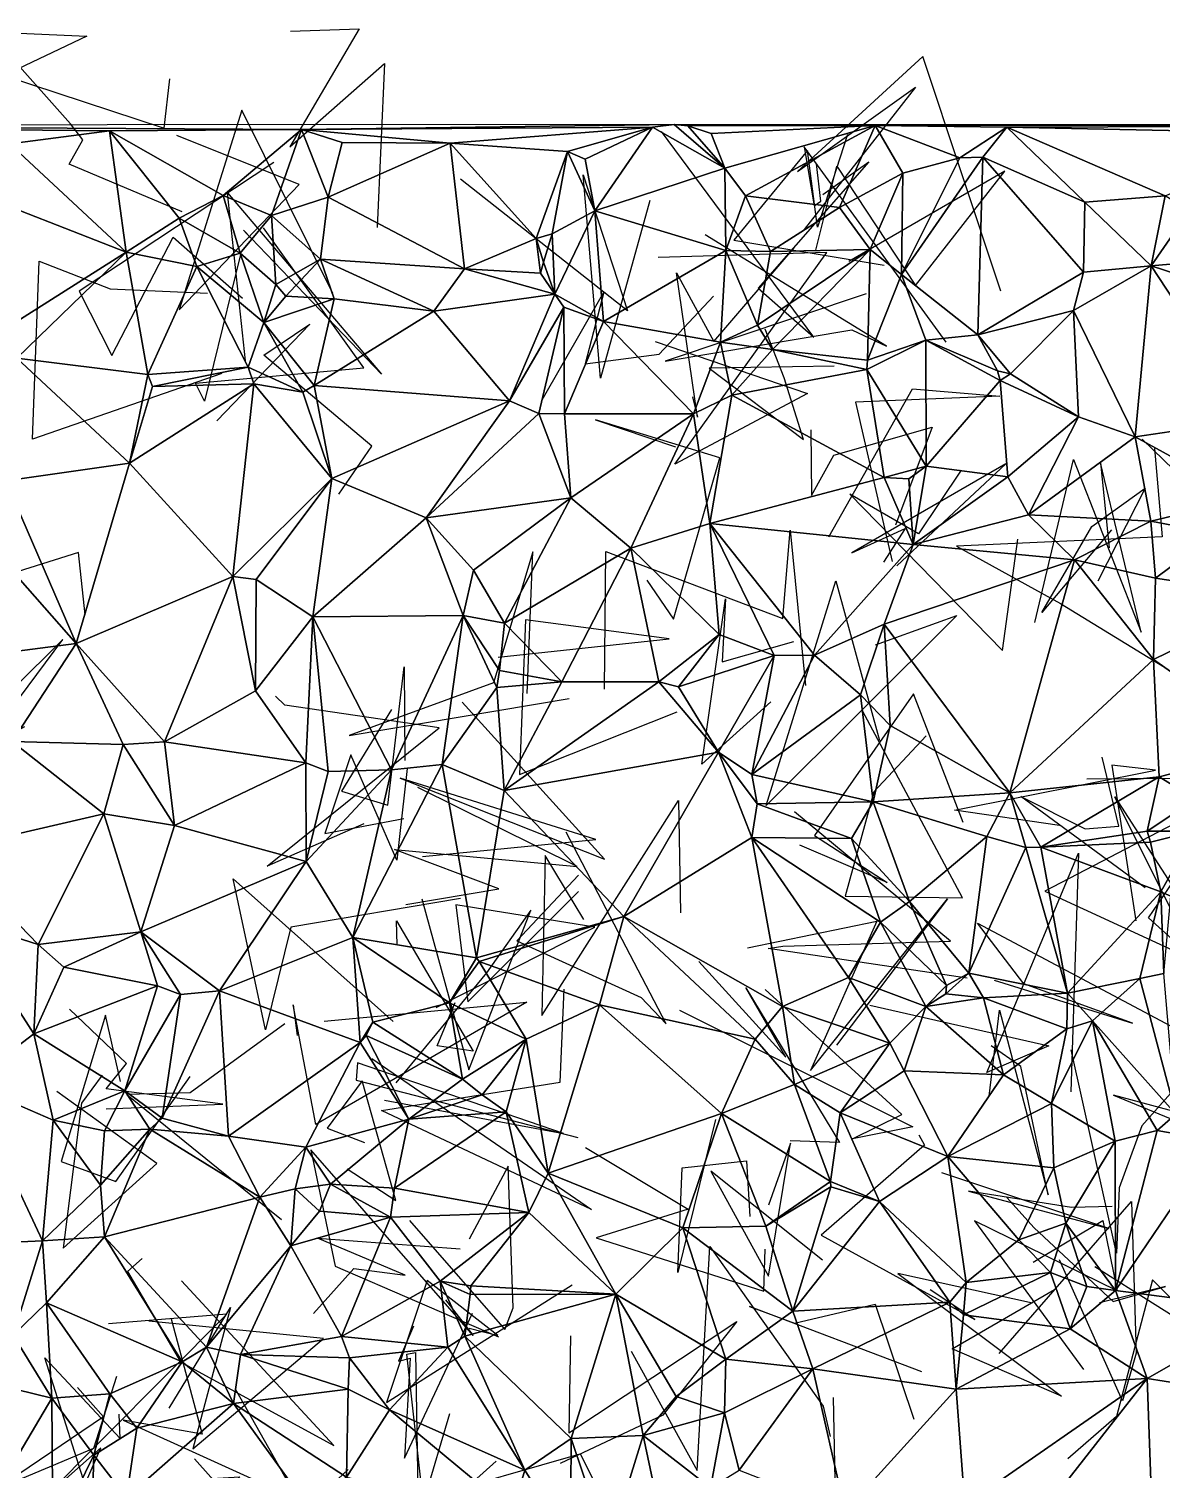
# Model space of a CAD drawing. Header units: metres. Extents: x -15.8 to 15.9, y -15.9 to 15.9.
# Drawn here: x -6.99 to 2.45, y 3.79 to 15.79 of the extents above; entities that cross this region are included whole.
import ezdxf

# ---------------------------------------------------------------- set-up
doc = ezdxf.new("R2010")
doc.units = ezdxf.units.M
doc.layers.add('CRACKS', color=1, linetype='Continuous')
doc.layers.add('STREET_MESH', color=7, linetype='Continuous')

msp = doc.modelspace()

# ---------------------------------------------------------------- linework, layer by layer
at = {"layer": 'CRACKS'}
for points in [[(-7.073, 15.752, 0.1), (-6.509, 15.726, 0.1), (-7.198, 15.399, 0.1), (-5.866, 14.96, 0.1), (-5.819, 15.372, 0.1)], [(-4.813, 15.769, 0.1), (-4.241, 15.787, 0.1), (-4.819, 14.806, 0.1), (-4.03, 15.499, 0.1), (-4.092, 14.133, 0.1)], [(-5.715, 14.263, 0.1), (-6.657, 14.66, 0.1), (-6.543, 14.863, 0.1), (-6.647, 14.995, 0.1), (-7.137, 15.549, 0.1)], [(1.104, 13.604, 0.1), (0.456, 15.558, 0.1), (-0.59, 14.598, 0.1), (0.393, 15.302, 0.1), (-0.533, 14.117, 0.1)], [(-4.459, 13.582, 0.1), (-5.219, 15.109, 0.1), (-5.741, 13.446, 0.1), (-4.741, 14.491, 0.1), (-5.76, 14.899, 0.1)], [(-0.379, 14.409, 0.1), (0.006, 14.679, 0.1), (-0.916, 13.629, 0.1), (-0.454, 13.22, 0.1), (-1.722, 14.931, 0.1)], [(-0.173, 14.908, 0.1), (-0.421, 14.137, 0.1), (-0.505, 14.775, 0.1), (-1.119, 14.028, 0.1), (0.132, 13.819, 0.1)], [(0.649, 13.178, 0.1), (-0.534, 14.805, 0.1), (-0.449, 14.312, 0.1), (-0.395, 14.353, 0.1), (-0.431, 14.663, 0.1)], [(-4.953, 14.675, 0.1), (-6.573, 13.603, 0.1), (-6.301, 13.068, 0.1), (-5.791, 14.053, 0.1), (-5.213, 13.544, 0.1)], [(-0.436, 13.945, 0.1), (-0.261, 14.644, 0.1), (0.394, 13.651, 0.1), (1.138, 14.601, 0.1), (-0.16, 13.849, 0.1)], [(-1.818, 14.359, 0.1), (-2.23, 12.877, 0.1), (-2.374, 14.571, 0.1), (-2.005, 13.44, 0.1), (-3.396, 14.535, 0.1)], [(-5.189, 13.022, 0.1), (-5.337, 14.423, 0.1), (-4.056, 12.913, 0.1), (-5.204, 14.111, 0.1), (-5.147, 14.048, 0.1)], [(-5.229, 13.909, 0.1), (-5.529, 12.687, 0.1), (-5.604, 12.836, 0.1), (-4.203, 12.965, 0.1), (-5.039, 14.129, 0.1)], [(-0.017, 13.58, 0.1), (-1.691, 13.019, 0.1), (-0.135, 13.28, 0.1), (0.154, 13.145, 0.1), (-1.359, 14.072, 0.1)], [(-1.776, 13.184, 0.1), (-0.506, 12.752, 0.1), (-1.612, 12.161, 0.1), (-0.345, 13.924, 0.1), (-1.749, 13.883, 0.1)], [(-1.463, 12.722, 0.1), (-1.422, 12.554, 0.1), (-1.598, 13.755, 0.1), (-1.285, 13.184, 0.1), (-0.616, 13.964, 0.1)], [(-5.386, 12.917, 0.1), (-6.963, 12.371, 0.1), (-6.906, 13.852, 0.1), (-6.316, 13.623, 0.1), (-5.505, 13.586, 0.1)], [(-2.716, 12.698, 0.1), (-2.203, 13.595, 0.1), (-2.359, 12.999, 0.1), (-1.741, 13.077, 0.1), (-1.288, 13.561, 0.1)], [(-4.411, 11.913, 0.1), (-4.134, 12.311, 0.1), (-5.036, 13.07, 0.1), (-4.651, 13.328, 0.1), (-5.427, 12.523, 0.1)], [(-0.283, 12.979, 0.1), (-1.324, 12.962, 0.1), (-0.539, 12.368, 0.1), (-0.699, 12.88, 0.1), (-0.857, 13.286, 0.1)], [(-0.328, 11.556, 0.1), (0.37, 12.789, 0.1), (1.096, 12.729, 0.1), (-0.105, 12.679, 0.1), (0.201, 11.352, 0.1)], [(3.063, 11.157, 0.1), (3.953, 12.304, 0.1), (3.208, 12.837, 0.1), (3.604, 11.09, 0.1), (2.284, 12.37, 0.1)], [(-1.845, 11.195, 0.1), (-1.622, 10.872, 0.1), (-1.236, 12.215, 0.1), (-2.272, 12.531, 0.1), (-1.604, 12.307, 0.1)], [(-0.478, 12.448, 0.1), (-0.473, 11.9, 0.1), (-0.286, 12.236, 0.1), (0.532, 12.471, 0.1), (0.227, 11.654, 0.1)], [(2.385, 12.293, 0.1), (2.449, 11.558, 0.1), (0.735, 11.48, 0.1), (1.601, 11.001, 0.1), (2.469, 10.472, 0.1)], [(0.239, 11.317, 0.1), (1.146, 12.166, 0.1), (-0.136, 11.425, 0.1), (0.307, 11.626, 0.1), (0.129, 11.347, 0.1)], [(1.388, 10.845, 0.1), (1.71, 12.202, 0.1), (2.274, 10.764, 0.1), (1.936, 12.173, 0.1), (2.007, 11.466, 0.1)], [(0.774, 12.111, 0.1), (0.418, 11.583, 0.1), (-0.153, 11.912, 0.1), (1.12, 10.611, 0.1), (1.247, 11.539, 0.1)], [(-6.524, 10.909, 0.1), (-6.579, 11.427, 0.1), (-8.256, 10.9, 0.1), (-7.951, 11.573, 0.1), (-7.316, 11.894, 0.1)], [(2.026, 11.616, 0.1), (1.448, 10.926, 0.1), (1.864, 11.643, 0.1), (2.308, 11.962, 0.1), (1.913, 11.187, 0.1)], [(-2.197, 10.289, 0.1), (-2.187, 11.434, 0.1), (-0.711, 10.877, 0.1), (-0.649, 11.613, 0.1), (-0.521, 10.319, 0.1)], [(-2.842, 10.254, 0.1), (-2.794, 11.433, 0.1), (-3.122, 10.342, 0.1), (-4.324, 9.902, 0.1), (-2.492, 10.212, 0.1)], [(0.062, 10.658, 0.1), (0.738, 10.901, 0.1), (-0.851, 9.319, 0.1), (-0.269, 11.19, 0.1), (0.094, 9.861, 0.1)], [(-0.812, 10.184, 0.1), (-1.385, 9.664, 0.1), (-1.19, 11.04, 0.1), (-1.216, 10.516, 0.1), (-0.62, 10.686, 0.1)], [(-3.082, 10.554, 0.1), (-1.659, 10.708, 0.1), (-2.855, 10.865, 0.1), (-2.904, 9.579, 0.1), (-1.59, 10.1, 0.1)], [(-8.086, 9.222, 0.1), (-7.803, 9.235, 0.1), (-6.71, 10.702, 0.1), (-7.965, 9.46, 0.1), (-7.026, 9.979, 0.1)], [(-3.971, 10.119, 0.1), (-4.388, 9.438, 0.1), (-4.001, 9.324, 0.1), (-3.865, 10.474, 0.1), (-3.859, 9.696, 0.1)], [(-4.202, 9.168, 0.1), (-5.008, 8.815, 0.1), (-3.575, 9.968, 0.1), (-4.86, 10.155, 0.1), (-4.937, 10.231, 0.1)], [(0.791, 9.179, 0.1), (0.377, 10.251, 0.1), (-0.446, 9.069, 0.1), (0.158, 8.68, 0.1), (-0.569, 8.991, 0.1)], [(-3.713, 8.896, 0.1), (-2.269, 9.037, 0.1), (-3.899, 9.547, 0.1), (-2.196, 8.873, 0.1), (-3.383, 10.181, 0.1)], [(0.483, 9.9, 0.1), (0.048, 9.435, 0.1), (-0.192, 8.564, 0.1), (0.787, 8.55, 0.1), (-0.048, 10.107, 0.1)], [(-3.84, 9.628, 0.1), (-3.928, 8.865, 0.1), (-4.31, 9.743, 0.1), (-4.528, 9.087, 0.1), (-3.868, 9.212, 0.1)], [(2.309, 8.634, 0.1), (1.272, 9.394, 0.1), (1.809, 9.127, 0.1), (2.089, 9.147, 0.1), (1.95, 9.722, 0.1)], [(1.594, 9.154, 0.1), (0.72, 9.282, 0.1), (2.394, 9.613, 0.1), (2.03, 9.656, 0.1), (2.231, 8.36, 0.1)], [(1.823, 9.542, 0.1), (3.292, 9.553, 0.1), (1.473, 8.608, 0.1), (3.424, 7.706, 0.1), (3.35, 8.132, 0.1)], [(-3.851, 8.497, 0.1), (-3.078, 8.627, 0.1), (-3.946, 8.953, 0.1), (-2.424, 8.811, 0.1), (-3.752, 9.471, 0.1)], [(-2.368, 8.371, 0.1), (-2.69, 8.905, 0.1), (-2.72, 7.57, 0.1), (-1.581, 9.362, 0.1), (-1.564, 8.427, 0.1)], [(2.595, 8.313, 0.1), (2.055, 9.391, 0.1), (3.22, 7.585, 0.1), (2.335, 8.386, 0.1), (2.668, 8.872, 0.1)], [(0.824, 7.883, 0.1), (-0.832, 8.13, 0.1), (-0.711, 8.15, 0.1), (0.685, 8.19, 0.1), (-0.614, 9.266, 0.1)], [(-2.413, 8.74, 0.1), (-2.928, 8.194, 0.1), (-1.891, 7.722, 0.1), (-1.682, 7.502, 0.1), (-2.516, 9.098, 0.1)], [(0.013, 7.658, 0.1), (1.505, 7.318, 0.1), (0.989, 7.097, 0.1), (1.751, 8.923, 0.1), (1.687, 6.937, 0.1)], [(-3.397, 8.545, 0.1), (-4.811, 8.307, 0.1), (-5.022, 7.451, 0.1), (-5.291, 8.71, 0.1), (-3.957, 7.522, 0.1)], [(-3.719, 8.543, 0.1), (-3.326, 7.118, 0.1), (-2.811, 8.448, 0.1), (-3.179, 7.927, 0.1), (-3.934, 7.011, 0.1)], [(-3.6, 7.639, 0.1), (-2.278, 8.306, 0.1), (-3.436, 8.494, 0.1), (-3.336, 7.686, 0.1), (-2.412, 8.603, 0.1)], [(-1.006, 8.136, 0.1), (0.072, 8.356, 0.1), (-0.48, 7.114, 0.1), (0.661, 8.542, 0.1), (-0.265, 7.325, 0.1)], [(-3.925, 8.157, 0.1), (-3.929, 8.361, 0.1), (-3.291, 7.274, 0.1), (-3.592, 7.32, 0.1), (-3.441, 7.68, 0.1)], [(1.05, 7.866, 0.1), (2.202, 7.507, 0.1), (1.296, 7.835, 0.1), (0.911, 8.341, 0.1), (2.649, 7.417, 0.1)], [(-1.41, 8.022, 0.1), (-0.687, 7.224, 0.1), (-1.019, 7.803, 0.1), (-0.238, 6.513, 0.1), (-0.649, 6.528, 0.1)], [(-4.532, 7.524, 0.1), (-2.843, 7.683, 0.1), (-4.601, 6.664, 0.1), (-4.79, 7.66, 0.1), (-4.756, 7.404, 0.1)], [(-4.136, 7.212, 0.1), (-2.306, 5.955, 0.1), (-4.056, 6.781, 0.1), (-2.567, 7.017, 0.1), (-2.532, 7.791, 0.1)], [(-1.572, 7.617, 0.1), (0.371, 6.643, 0.1), (-0.13, 6.544, 0.1), (0.281, 6.747, 0.1), (-0.857, 7.789, 0.1)], [(-6.23, 7.023, 0.1), (-6.353, 7.574, 0.1), (-6.724, 6.356, 0.1), (-6.267, 6.19, 0.1), (-5.649, 7.063, 0.1)], [(-6.348, 6.793, 0.1), (-5.376, 6.832, 0.1), (-6.349, 6.961, 0.1), (-6.179, 7.171, 0.1), (-6.655, 7.625, 0.1)], [(1.008, 6.899, 0.1), (1.094, 7.616, 0.1), (1.5, 6.077, 0.1), (1.272, 7.146, 0.1), (1.026, 7.32, 0.1)], [(-4.86, 7.503, 0.1), (-5.649, 6.928, 0.1), (-6.177, 6.914, 0.1), (-5.416, 6.296, 0.1), (-4.889, 5.872, 0.1)], [(3.035, 7.504, 0.1), (2.28, 6.652, 0.1), (2.091, 6.136, 0.1), (2.069, 5.592, 0.1), (1.691, 7.285, 0.1)], [(3.498, 5.737, 0.1), (3.791, 7.286, 0.1), (2.9, 6.678, 0.1), (2.043, 6.909, 0.1), (2.955, 6.532, 0.1)], [(-4.03, 6.865, 0.1), (-2.537, 6.59, 0.1), (-4.254, 7.176, 0.1), (-4.267, 7.033, 0.1), (-2.42, 6.555, 0.1)], [(-6.383, 7.074, 0.1), (-6.554, 6.84, 0.1), (-6.706, 5.634, 0.1), (-5.925, 6.338, 0.1), (-6.76, 6.939, 0.1)], [(-4.342, 6.295, 0.1), (-3.935, 6.03, 0.1), (-4.215, 7.027, 0.1), (-4.507, 6.634, 0.1), (-4.197, 6.514, 0.1)], [(-1.271, 6.705, 0.1), (-1.585, 5.43, 0.1), (-1.55, 6.304, 0.1), (-1.015, 6.361, 0.1), (-0.987, 5.898, 0.1)], [(-0.38, 5.534, 0.1), (-1.311, 6.275, 0.1), (-0.83, 5.402, 0.1), (-0.647, 6.508, 0.1), (-0.831, 5.991, 0.1)], [(0.421, 6.577, 0.1), (0.468, 6.491, 0.1), (-0.391, 5.742, 0.1), (0.888, 5.041, 0.1), (0.516, 5.286, 0.1)], [(-3.522, 5.204, 0.1), (-3.29, 4.907, 0.1), (-4.644, 6.454, 0.1), (-4.441, 5.485, 0.1), (-3.08, 4.897, 0.1)], [(-2.356, 6.473, 0.1), (-1.5, 5.958, 0.1), (-2.267, 5.72, 0.1), (-0.87, 5.275, 0.1), (-0.858, 5.626, 0.1)], [(-3.821, 5.865, 0.1), (-3.027, 4.957, 0.1), (-2.958, 5.137, 0.1), (-2.999, 6.318, 0.1), (-3.325, 5.71, 0.1)], [(2.033, 5.98, 0.1), (1.693, 5.974, 0.1), (0.835, 6.108, 0.1), (2.006, 5.799, 0.1), (0.615, 6.261, 0.1)], [(1.092, 4.756, 0.1), (2.193, 6.023, 0.1), (2.233, 4.759, 0.1), (2.12, 4.364, 0.1), (1.594, 5.536, 0.1)], [(1.156, 6.057, 0.1), (1.382, 5.804, 0.1), (2.041, 5.191, 0.1), (2.477, 5.314, 0.1), (1.926, 5.179, 0.1)], [(1.375, 5.518, 0.1), (1.955, 5.865, 0.1), (2.074, 5.278, 0.1), (0.885, 5.861, 0.1), (1.793, 4.624, 0.1)], [(-4.621, 5.089, 0.1), (-4.284, 5.465, 0.1), (-3.858, 5.409, 0.1), (-4.588, 5.718, 0.1), (-3.399, 5.628, 0.1)], [(-1.975, 4.775, 0.1), (-1.425, 3.783, 0.1), (-1.32, 5.648, 0.1), (-0.374, 4.318, 0.1), (-0.317, 4.065, 0.1)], [(-6.048, 5.547, 0.1), (-6.17, 5.44, 0.1), (-5.729, 4.688, 0.1), (-4.451, 3.992, 0.1), (-5.721, 5.361, 0.1)], [(1.369, 5.177, 0.1), (0.247, 5.423, 0.1), (1.612, 4.402, 0.1), (0.699, 4.796, 0.1), (1.553, 5.29, 0.1)], [(1.887, 5.48, 0.1), (2.894, 4.849, 0.1), (2.37, 5.37, 0.1), (2.07, 4.232, 0.1), (1.664, 3.881, 0.1)], [(-3.324, 4.968, 0.1), (-3.085, 4.907, 0.1), (-3.674, 5.364, 0.1), (-4.014, 4.348, 0.1), (-2.465, 5.329, 0.1)], [(0.446, 4.605, 0.1), (-0.988, 5.148, 0.1), (-0.615, 5.009, 0.1), (0.057, 5.168, 0.1), (0.38, 4.211, 0.1)], [(-6.601, 3.491, 0.1), (-6.392, 3.972, 0.1), (-6.88, 3.542, 0.1), (-5.342, 5.085, 0.1), (-6.33, 5.004, 0.1)], [(-5.808, 5.045, 0.1), (-5.55, 4.086, 0.1), (-6.207, 4.202, 0.1), (-4.752, 3.541, 0.1), (-5.272, 4.461, 0.1)], [(-5.823, 4.301, 0.1), (-5.314, 5.141, 0.1), (-5.627, 3.964, 0.1), (-4.538, 4.882, 0.1), (-5.994, 5.026, 0.1)], [(-3.788, 4.984, 0.1), (-3.914, 4.692, 0.1), (-3.815, 4.719, 0.1), (-3.864, 3.884, 0.1), (-3.296, 5.093, 0.1)], [(-2.48, 4.904, 0.1), (-2.495, 4.095, 0.1), (-1.095, 5.023, 0.1), (-1.71, 4.243, 0.1), (-2.565, 3.841, 0.1)], [(-5.5, 3.266, 0.1), (-6.451, 3.432, 0.1), (-6.859, 4.722, 0.1), (-6.232, 4.048, 0.1), (-6.241, 4.253, 0.1)], [(-3.641, 2.928, 0.1), (-3.843, 4.75, 0.1), (-3.772, 4.764, 0.1), (-3.745, 3.281, 0.1), (-3.098, 3.859, 0.1)], [(-6.587, 4.475, 0.1), (-6.37, 4.23, 0.1), (-7.258, 3.629, 0.1), (-6.45, 3.969, 0.1), (-6.261, 4.569, 0.1)], [(0.425, 3.247, 0.1), (-0.797, 3.23, 0.1), (0.366, 3.27, 0.1), (-0.259, 2.871, 0.1), (-0.289, 4.391, 0.1)], [(-3.488, 4.255, 0.1), (-3.696, 3.55, 0.1), (-2.399, 3.921, 0.1), (-1.981, 3.093, 0.1), (-2.801, 2.91, 0.1)], [(-6.074, 3.68, 0.1), (-5.235, 3.729, 0.1), (-5.327, 3.645, 0.1), (-5.319, 3.55, 0.1), (-5.612, 3.88, 0.1)], [(-4.677, 3.172, 0.1), (-4.259, 3.564, 0.1), (-4.938, 3.463, 0.1), (-5.468, 2.73, 0.1), (-4.333, 3.791, 0.1)]]:
    msp.add_polyline3d(points, dxfattribs=at)
at = {"layer": 'STREET_MESH'}
for points in [[(-4.722, 14.949), (-1.616, 14.992), (-11.066, 14.985)], [(-6.321, 14.937), (-4.722, 14.949), (-11.066, 14.985)], [(-7.15, 14.829), (-6.321, 14.937), (-11.066, 14.985)], [(-6.181, 13.928), (-6.321, 14.937), (-7.15, 14.829)], [(-6.321, 14.937), (-5.373, 14.4), (-4.722, 14.949)], [(-6.321, 14.937), (-5.74, 14.212), (-5.373, 14.4)], [(-5.74, 14.212), (-6.321, 14.937), (-6.181, 13.928)], [(-5.373, 14.4), (-4.97, 14.233), (-4.722, 14.949)], [(-4.97, 14.233), (-4.5, 14.385), (-4.722, 14.949)], [(-1.798, 14.969), (-1.616, 14.992), (-4.722, 14.949)], [(-1.798, 14.969), (-4.722, 14.949), (-3.482, 14.834)], [(-4.722, 14.949), (-4.382, 14.841), (-3.482, 14.834)], [(-4.5, 14.385), (-4.382, 14.841), (-4.722, 14.949)], [(-2.506, 14.767), (-1.798, 14.969), (-3.482, 14.834)], [(-2.358, 14.701), (-1.798, 14.969), (-2.506, 14.767)], [(-2.358, 14.701), (-2.277, 14.273), (-1.798, 14.969)], [(-2.277, 14.273), (-1.193, 14.627), (-1.798, 14.969)], [(-1.798, 14.969), (-1.193, 14.627), (-1.616, 14.992)], [(-1.616, 14.992), (0.059, 14.982), (7.053, 14.989)], [(-1.616, 14.992), (-1.502, 14.979), (0.059, 14.982)], [(-1.193, 14.627), (-1.502, 14.979), (-1.616, 14.992)], [(-1.502, 14.979), (-1.307, 14.917), (0.059, 14.982)], [(-1.502, 14.979), (-1.193, 14.627), (-1.307, 14.917)], [(-1.307, 14.917), (-1.193, 14.627), (0.059, 14.982)], [(-1.193, 14.627), (-1.022, 14.398), (0.059, 14.982)], [(-1.022, 14.398), (-0.239, 14.3), (0.059, 14.982)], [(-0.239, 14.3), (0.29, 14.585), (0.059, 14.982)], [(0.059, 14.982), (1.155, 14.968), (7.053, 14.989)], [(0.059, 14.982), (0.764, 14.712), (1.155, 14.968)], [(0.29, 14.585), (0.764, 14.712), (0.059, 14.982)], [(0.764, 14.712), (0.954, 14.718), (1.155, 14.968)], [(0.954, 14.718), (1.804, 14.345), (1.155, 14.968)], [(1.155, 14.968), (3.713, 14.915), (7.053, 14.989)], [(2.474, 14.396), (3.713, 14.915), (1.155, 14.968)], [(1.804, 14.345), (2.474, 14.396), (1.155, 14.968)], [(-6.181, 13.928), (-7.15, 14.829), (-7.575, 14.471)], [(-4.382, 14.841), (-4.5, 14.385), (-3.482, 14.834)], [(-4.5, 14.385), (-3.363, 13.79), (-3.482, 14.834)], [(-3.363, 13.79), (-2.766, 14.04), (-3.482, 14.834)], [(-2.766, 14.04), (-2.506, 14.767), (-3.482, 14.834)], [(-2.766, 14.04), (-2.633, 14.081), (-2.506, 14.767)], [(-2.633, 14.081), (-2.277, 14.273), (-2.506, 14.767)], [(-2.277, 14.273), (-2.358, 14.701), (-2.506, 14.767)], [(0.954, 14.718), (0.279, 13.741), (0.914, 13.239)], [(0.954, 14.718), (0.764, 14.712), (0.279, 13.741)], [(0.279, 13.741), (0.764, 14.712), (0.29, 14.585)], [(1.793, 13.761), (0.954, 14.718), (0.914, 13.239)], [(0.954, 14.718), (1.793, 13.761), (1.804, 14.345)], [(-1.187, 13.941), (-1.193, 14.627), (-2.277, 14.273)], [(-1.022, 14.398), (-1.193, 14.627), (-1.187, 13.941)], [(-0.239, 14.3), (0.017, 13.95), (0.29, 14.585)], [(0.017, 13.95), (0.279, 13.741), (0.29, 14.585)], [(-7.228, 13.263), (-6.181, 13.928), (-7.575, 14.471)], [(-5.373, 14.4), (-5.74, 14.212), (-5.231, 13.919)], [(-4.97, 14.233), (-5.373, 14.4), (-5.231, 13.919)], [(-4.97, 14.233), (-4.563, 13.869), (-4.5, 14.385)], [(-4.5, 14.385), (-4.563, 13.869), (-3.363, 13.79)], [(-1.022, 14.398), (-1.187, 13.941), (-0.815, 13.934)], [(-0.239, 14.3), (-1.022, 14.398), (-0.815, 13.934)], [(0.017, 13.95), (-0.239, 14.3), (-0.815, 13.934)], [(1.804, 14.345), (1.793, 13.761), (2.358, 13.813)], [(2.474, 14.396), (1.804, 14.345), (2.358, 13.813)], [(2.674, 14.271), (2.474, 14.396), (2.358, 13.813)], [(-5.594, 13.807), (-5.74, 14.212), (-6.181, 13.928)], [(-5.74, 14.212), (-5.594, 13.807), (-5.231, 13.919)], [(-4.97, 14.233), (-5.231, 13.919), (-4.935, 13.658)], [(-4.563, 13.869), (-4.97, 14.233), (-4.935, 13.658)], [(-2.61, 13.579), (-2.277, 14.273), (-2.633, 14.081)], [(-2.277, 14.273), (-2.61, 13.579), (-2.205, 13.351)], [(-1.187, 13.941), (-2.277, 14.273), (-2.205, 13.351)], [(2.674, 14.271), (2.358, 13.813), (3.631, 13.925)], [(-2.766, 14.04), (-2.705, 13.843), (-2.633, 14.081)], [(-2.705, 13.843), (-2.61, 13.579), (-2.633, 14.081)], [(-6.181, 13.928), (-7.228, 13.263), (-7.092, 13.046)], [(-6.181, 13.928), (-7.092, 13.046), (-6.002, 12.91)], [(-5.594, 13.807), (-6.181, 13.928), (-6.002, 12.91)], [(-2.73, 13.753), (-2.766, 14.04), (-3.363, 13.79)], [(-2.705, 13.843), (-2.766, 14.04), (-2.73, 13.753)], [(-1.231, 13.179), (-1.187, 13.941), (-2.205, 13.351)], [(-1.231, 13.179), (-0.923, 13.321), (-1.187, 13.941)], [(-1.187, 13.941), (-0.923, 13.321), (-0.815, 13.934)], [(-0.923, 13.321), (0.017, 13.95), (-0.815, 13.934)], [(0.017, 13.95), (-0.923, 13.321), (-0.798, 13.116)], [(0.017, 13.95), (-0.798, 13.116), (-0.006, 13.029)], [(0.279, 13.741), (0.017, 13.95), (-0.006, 13.029)], [(2.358, 13.813), (3.839, 13.333), (3.631, 13.925)], [(-5.166, 12.971), (-5.594, 13.807), (-6.002, 12.91)], [(-5.594, 13.807), (-5.035, 13.341), (-5.231, 13.919)], [(-5.035, 13.341), (-5.594, 13.807), (-5.166, 12.971)], [(-5.231, 13.919), (-5.035, 13.341), (-4.935, 13.658)], [(-4.853, 13.561), (-4.563, 13.869), (-4.935, 13.658)], [(-4.45, 13.538), (-4.563, 13.869), (-4.853, 13.561)], [(-4.563, 13.869), (-3.62, 13.436), (-3.363, 13.79)], [(-4.563, 13.869), (-4.45, 13.538), (-3.62, 13.436)], [(-2.705, 13.843), (-2.73, 13.753), (-2.61, 13.579)], [(1.71, 13.443), (2.225, 12.391), (2.358, 13.813)], [(1.793, 13.761), (1.71, 13.443), (2.358, 13.813)], [(2.225, 12.391), (3.199, 12.534), (2.358, 13.813)], [(3.199, 12.534), (3.839, 13.333), (2.358, 13.813)], [(-3.62, 13.436), (-2.61, 13.579), (-3.363, 13.79)], [(-2.61, 13.579), (-2.73, 13.753), (-3.363, 13.79)], [(0.481, 13.196), (0.279, 13.741), (-0.006, 13.029)], [(0.279, 13.741), (0.481, 13.196), (0.914, 13.239)], [(1.71, 13.443), (1.793, 13.761), (0.914, 13.239)], [(-5.035, 13.341), (-4.853, 13.561), (-4.935, 13.658)], [(-2.61, 13.579), (-3.62, 13.436), (-2.988, 12.69)], [(-2.535, 13.469), (-2.61, 13.579), (-2.988, 12.69)], [(-2.61, 13.579), (-2.535, 13.469), (-2.205, 13.351)], [(-4.45, 13.538), (-4.853, 13.561), (-5.035, 13.341)], [(-4.615, 12.818), (-4.45, 13.538), (-5.035, 13.341)], [(-4.45, 13.538), (-4.615, 12.818), (-3.62, 13.436)], [(-2.744, 12.583), (-2.535, 13.469), (-2.988, 12.69)], [(-2.535, 13.469), (-2.744, 12.583), (-2.529, 12.58)], [(-2.535, 13.469), (-2.529, 12.58), (-2.205, 13.351)], [(1.186, 12.914), (1.71, 13.443), (0.914, 13.239)], [(1.751, 12.556), (1.71, 13.443), (1.186, 12.914)], [(2.225, 12.391), (1.71, 13.443), (1.751, 12.556)], [(-5.035, 13.341), (-5.166, 12.971), (-4.711, 12.762)], [(-4.615, 12.818), (-5.035, 13.341), (-4.711, 12.762)], [(-3.62, 13.436), (-4.615, 12.818), (-2.988, 12.69)], [(-2.529, 12.58), (-1.456, 12.582), (-2.205, 13.351)], [(-1.456, 12.582), (-1.231, 13.179), (-2.205, 13.351)], [(-0.923, 13.321), (-1.231, 13.179), (-0.798, 13.116)], [(0.481, 13.196), (1.077, 12.939), (0.914, 13.239)], [(1.077, 12.939), (1.186, 12.914), (0.914, 13.239)], [(-1.231, 13.179), (-1.456, 12.582), (-1.137, 12.737)], [(-0.798, 13.116), (-1.231, 13.179), (-1.137, 12.737)], [(-0.01, 12.95), (-0.798, 13.116), (-1.137, 12.737)], [(-0.798, 13.116), (-0.01, 12.95), (-0.006, 13.029)], [(-0.01, 12.95), (0.481, 13.196), (-0.006, 13.029)], [(0.481, 13.196), (-0.01, 12.95), (0.484, 12.146)], [(0.481, 13.196), (1.1, 12.858), (1.077, 12.939)], [(1.1, 12.858), (0.481, 13.196), (0.484, 12.146)], [(-6.153, 12.17), (-7.092, 13.046), (-7.185, 12.024)], [(-6.002, 12.91), (-7.092, 13.046), (-6.153, 12.17)], [(-5.962, 12.809), (-5.166, 12.971), (-6.002, 12.91)], [(-5.962, 12.809), (-5.117, 12.831), (-5.166, 12.971)], [(-5.166, 12.971), (-5.117, 12.831), (-4.711, 12.762)], [(-5.962, 12.809), (-6.002, 12.91), (-6.153, 12.17)], [(0.133, 12.052), (-0.01, 12.95), (-1.137, 12.737)], [(-0.01, 12.95), (0.133, 12.052), (0.484, 12.146)], [(1.163, 12.058), (1.1, 12.858), (0.484, 12.146)], [(1.077, 12.939), (1.1, 12.858), (1.186, 12.914)], [(1.1, 12.858), (1.751, 12.556), (1.186, 12.914)], [(1.1, 12.858), (1.163, 12.058), (1.751, 12.556)], [(-5.292, 11.227), (-5.117, 12.831), (-6.153, 12.17)], [(-5.117, 12.831), (-5.962, 12.809), (-6.153, 12.17)], [(-4.468, 12.043), (-5.117, 12.831), (-5.292, 11.227)], [(-5.117, 12.831), (-4.468, 12.043), (-4.711, 12.762)], [(-4.468, 12.043), (-4.615, 12.818), (-4.711, 12.762)], [(-4.615, 12.818), (-4.468, 12.043), (-2.988, 12.69)], [(-1.456, 12.582), (-1.318, 11.668), (-1.137, 12.737)], [(-1.318, 11.668), (0.133, 12.052), (-1.137, 12.737)], [(-4.468, 12.043), (-3.683, 11.716), (-2.988, 12.69)], [(-3.683, 11.716), (-2.744, 12.583), (-2.988, 12.69)], [(-2.744, 12.583), (-3.683, 11.716), (-2.478, 11.882)], [(-2.529, 12.58), (-2.744, 12.583), (-2.478, 11.882)], [(-1.456, 12.582), (-2.529, 12.58), (-2.478, 11.882)], [(-1.977, 11.462), (-1.456, 12.582), (-2.478, 11.882)], [(-1.318, 11.668), (-1.456, 12.582), (-1.977, 11.462)], [(1.163, 12.058), (1.336, 11.74), (1.751, 12.556)], [(1.336, 11.74), (2.225, 12.391), (1.751, 12.556)], [(3.199, 12.534), (2.225, 12.391), (3.158, 11.878)], [(2.225, 12.391), (1.336, 11.74), (2.354, 11.688)], [(3.158, 11.878), (2.225, 12.391), (2.354, 11.688)], [(-6.599, 10.668), (-6.153, 12.17), (-7.185, 12.024)], [(-6.599, 10.668), (-5.292, 11.227), (-6.153, 12.17)], [(0.133, 12.052), (0.338, 12.04), (0.484, 12.146)], [(0.338, 12.04), (0.376, 11.493), (0.484, 12.146)], [(0.376, 11.493), (1.163, 12.058), (0.484, 12.146)], [(-7.474, 11.659), (-6.599, 10.668), (-7.185, 12.024)], [(-5.1, 11.201), (-4.468, 12.043), (-5.292, 11.227)], [(-4.468, 12.043), (-5.1, 11.201), (-4.626, 10.892)], [(-3.683, 11.716), (-4.468, 12.043), (-4.626, 10.892)], [(0.376, 11.493), (0.133, 12.052), (-1.318, 11.668)], [(0.376, 11.493), (0.338, 12.04), (0.133, 12.052)], [(0.376, 11.493), (1.336, 11.74), (1.163, 12.058)], [(-3.683, 11.716), (-3.288, 11.28), (-2.478, 11.882)], [(-2.478, 11.882), (-3.288, 11.28), (-3.031, 10.839)], [(-1.977, 11.462), (-2.478, 11.882), (-3.031, 10.839)], [(2.895, 11.584), (3.158, 11.878), (2.354, 11.688)], [(-6.599, 10.668), (-7.474, 11.659), (-7.264, 10.582)], [(-3.374, 10.902), (-3.683, 11.716), (-4.626, 10.892)], [(-3.374, 10.902), (-3.288, 11.28), (-3.683, 11.716)], [(-1.242, 10.743), (-1.318, 11.668), (-1.977, 11.462)], [(-1.318, 11.668), (-0.783, 10.57), (-0.447, 10.573)], [(0.376, 11.493), (-1.318, 11.668), (-0.447, 10.573)], [(-1.242, 10.743), (-0.783, 10.57), (-1.318, 11.668)], [(1.336, 11.74), (0.376, 11.493), (1.718, 11.365)], [(1.336, 11.74), (1.718, 11.365), (2.354, 11.688)], [(1.718, 11.365), (2.394, 11.214), (2.354, 11.688)], [(2.394, 11.214), (2.895, 11.584), (2.354, 11.688)], [(3.442, 11.054), (2.895, 11.584), (2.394, 11.214)], [(-2.553, 10.351), (-1.977, 11.462), (-3.031, 10.839)], [(-2.553, 10.351), (-1.743, 10.349), (-1.977, 11.462)], [(-1.743, 10.349), (-1.242, 10.743), (-1.977, 11.462)], [(0.133, 10.83), (0.376, 11.493), (-0.447, 10.573)], [(0.376, 11.493), (0.133, 10.83), (1.718, 11.365)], [(0.133, 10.83), (1.18, 9.425), (1.718, 11.365)], [(1.18, 9.425), (2.378, 10.537), (1.718, 11.365)], [(2.378, 10.537), (2.394, 11.214), (1.718, 11.365)], [(-5.292, 11.227), (-6.599, 10.668), (-5.863, 9.849)], [(-5.104, 10.276), (-5.292, 11.227), (-5.863, 9.849)], [(-5.104, 10.276), (-5.1, 11.201), (-5.292, 11.227)], [(-5.1, 11.201), (-5.104, 10.276), (-4.626, 10.892)], [(-3.288, 11.28), (-3.374, 10.902), (-3.031, 10.839)], [(3.442, 11.054), (2.394, 11.214), (2.378, 10.537)], [(3.442, 11.054), (2.378, 10.537), (3.405, 9.81)], [(-4.626, 10.892), (-5.104, 10.276), (-4.684, 9.675)], [(-4.498, 9.604), (-4.626, 10.892), (-4.684, 9.675)], [(-3.374, 10.902), (-4.626, 10.892), (-3.97, 9.618)], [(-4.626, 10.892), (-4.498, 9.604), (-3.97, 9.618)], [(-3.548, 9.661), (-3.374, 10.902), (-3.97, 9.618)], [(-3.374, 10.902), (-3.548, 9.661), (-3.093, 10.302)], [(-3.374, 10.902), (-3.071, 10.443), (-3.031, 10.839)], [(-3.071, 10.443), (-3.374, 10.902), (-3.093, 10.302)], [(-3.071, 10.443), (-2.553, 10.351), (-3.031, 10.839)], [(-0.065, 10.242), (0.133, 10.83), (-0.447, 10.573)], [(-0.065, 10.242), (0.184, 9.986), (0.133, 10.83)], [(0.184, 9.986), (1.18, 9.425), (0.133, 10.83)], [(-1.743, 10.349), (-1.58, 10.309), (-1.242, 10.743)], [(-1.242, 10.743), (-1.58, 10.309), (-0.783, 10.57)], [(-7.132, 9.853), (-6.599, 10.668), (-7.264, 10.582)], [(-7.132, 9.853), (-6.206, 9.827), (-6.599, 10.668)], [(-6.599, 10.668), (-6.206, 9.827), (-5.863, 9.849)], [(-0.783, 10.57), (-1.58, 10.309), (-1.248, 9.765)], [(-0.97, 9.578), (-0.783, 10.57), (-1.248, 9.765)], [(-0.783, 10.57), (-0.97, 9.578), (-0.447, 10.573)], [(-0.97, 9.578), (-0.065, 10.242), (-0.447, 10.573)], [(-2.553, 10.351), (-3.071, 10.443), (-3.093, 10.302)], [(1.18, 9.425), (2.423, 9.559), (2.378, 10.537)], [(2.378, 10.537), (2.423, 9.559), (3.405, 9.81)], [(-2.553, 10.351), (-3.093, 10.302), (-3.034, 9.446)], [(-1.743, 10.349), (-2.553, 10.351), (-3.034, 9.446)], [(-1.248, 9.765), (-1.743, 10.349), (-3.034, 9.446)], [(-1.58, 10.309), (-1.743, 10.349), (-1.248, 9.765)], [(-4.684, 9.675), (-5.104, 10.276), (-5.863, 9.849)], [(-3.093, 10.302), (-3.548, 9.661), (-3.034, 9.446)], [(-0.065, 10.242), (-0.97, 9.578), (0.041, 9.35)], [(0.184, 9.986), (-0.065, 10.242), (0.041, 9.35)], [(1.18, 9.425), (0.184, 9.986), (0.041, 9.35)], [(-7.132, 9.853), (-7.677, 8.949), (-6.369, 9.25)], [(-6.206, 9.827), (-7.132, 9.853), (-6.369, 9.25)], [(-6.206, 9.827), (-5.779, 9.153), (-5.863, 9.849)], [(-5.779, 9.153), (-4.684, 9.675), (-5.863, 9.849)], [(-5.779, 9.153), (-6.206, 9.827), (-6.369, 9.25)], [(-2.037, 8.396), (-1.248, 9.765), (-3.034, 9.446)], [(-2.037, 8.396), (-0.97, 9.053), (-1.248, 9.765)], [(-0.97, 9.053), (-0.926, 9.334), (-1.248, 9.765)], [(-0.926, 9.334), (-0.97, 9.578), (-1.248, 9.765)], [(3.405, 9.81), (2.423, 9.559), (2.727, 9.374)], [(-5.779, 9.153), (-4.683, 8.854), (-4.684, 9.675)], [(-4.683, 8.854), (-4.498, 9.604), (-4.684, 9.675)], [(-4.498, 9.604), (-4.683, 8.854), (-3.97, 9.618)], [(-4.683, 8.854), (-4.293, 8.22), (-3.97, 9.618)], [(-4.293, 8.22), (-3.548, 9.661), (-3.97, 9.618)], [(-3.548, 9.661), (-4.293, 8.22), (-3.264, 8.052)], [(-3.548, 9.661), (-3.264, 8.052), (-3.034, 9.446)], [(-0.97, 9.578), (-0.926, 9.334), (0.041, 9.35)], [(1.18, 9.425), (1.438, 8.972), (2.423, 9.559)], [(1.438, 8.972), (2.323, 9.105), (2.423, 9.559)], [(2.423, 9.559), (2.323, 9.105), (2.727, 9.374)], [(-3.264, 8.052), (-2.037, 8.396), (-3.034, 9.446)], [(1.18, 9.425), (0.041, 9.35), (0.988, 9.062)], [(1.313, 8.971), (1.18, 9.425), (0.988, 9.062)], [(1.313, 8.971), (1.438, 8.972), (1.18, 9.425)], [(2.323, 9.105), (2.721, 9.106), (2.727, 9.374)], [(-7.677, 8.949), (-6.914, 8.162), (-6.369, 9.25)], [(-6.369, 9.25), (-6.914, 8.162), (-6.061, 8.267)], [(-5.779, 9.153), (-6.369, 9.25), (-6.061, 8.267)], [(-0.926, 9.334), (-0.97, 9.053), (-0.139, 9.046)], [(0.041, 9.35), (-0.926, 9.334), (-0.139, 9.046)], [(0.344, 8.522), (0.041, 9.35), (-0.139, 9.046)], [(0.041, 9.35), (0.344, 8.522), (0.988, 9.062)], [(-4.683, 8.854), (-5.779, 9.153), (-6.061, 8.267)], [(-0.97, 9.053), (-2.037, 8.396), (-0.715, 7.647)], [(-0.97, 9.053), (-0.715, 7.647), (-0.163, 7.888)], [(0.102, 8.348), (-0.97, 9.053), (-0.163, 7.888)], [(-0.97, 9.053), (0.102, 8.348), (-0.139, 9.046)], [(0.102, 8.348), (0.344, 8.522), (-0.139, 9.046)], [(0.344, 8.522), (0.839, 7.923), (0.988, 9.062)], [(0.839, 7.923), (1.313, 8.971), (0.988, 9.062)], [(2.351, 9.014), (2.323, 9.105), (1.438, 8.972)], [(2.437, 8.602), (2.351, 9.014), (1.438, 8.972)], [(2.323, 9.105), (2.351, 9.014), (2.721, 9.106)], [(2.351, 9.014), (2.437, 8.602), (2.721, 9.106)], [(2.721, 9.106), (2.437, 8.602), (2.521, 8.564)], [(-7.677, 8.949), (-7.563, 8.369), (-6.914, 8.162)], [(1.661, 7.756), (1.313, 8.971), (0.839, 7.923)], [(1.438, 8.972), (1.313, 8.971), (1.661, 7.756)], [(2.437, 8.602), (1.438, 8.972), (1.661, 7.756)], [(-5.404, 7.778), (-4.683, 8.854), (-6.061, 8.267)], [(-5.404, 7.778), (-4.293, 8.22), (-4.683, 8.854)], [(0.653, 7.822), (0.344, 8.522), (0.102, 8.348)], [(0.344, 8.522), (0.653, 7.822), (0.839, 7.923)], [(2.263, 7.879), (2.437, 8.602), (1.661, 7.756)], [(2.437, 8.602), (2.263, 7.879), (2.464, 7.92)], [(2.521, 8.564), (2.437, 8.602), (2.464, 7.92)], [(-6.914, 8.162), (-7.563, 8.369), (-6.95, 7.419)], [(-7.563, 8.369), (-7.496, 7.005), (-6.95, 7.419)], [(-2.037, 8.396), (-3.264, 8.052), (-3.242, 8.022)], [(-2.238, 7.659), (-2.037, 8.396), (-3.242, 8.022)], [(-0.942, 7.374), (-2.037, 8.396), (-2.238, 7.659)], [(-2.037, 8.396), (-0.942, 7.374), (-0.715, 7.647)], [(0.481, 7.647), (0.102, 8.348), (-0.163, 7.888)], [(0.481, 7.647), (0.653, 7.822), (0.102, 8.348)], [(-6.701, 7.973), (-6.914, 8.162), (-6.95, 7.419)], [(-6.914, 8.162), (-6.701, 7.973), (-6.061, 8.267)], [(-6.701, 7.973), (-5.921, 7.819), (-6.061, 8.267)], [(-5.921, 7.819), (-5.728, 7.745), (-6.061, 8.267)], [(-5.728, 7.745), (-5.404, 7.778), (-6.061, 8.267)], [(-4.232, 7.346), (-4.293, 8.22), (-5.404, 7.778)], [(-4.293, 8.22), (-3.489, 7.677), (-3.264, 8.052)], [(-3.489, 7.677), (-4.293, 8.22), (-4.127, 7.515)], [(-4.293, 8.22), (-4.232, 7.346), (-4.127, 7.515)], [(-3.264, 8.052), (-3.489, 7.677), (-3.242, 8.022)], [(-5.921, 7.819), (-6.701, 7.973), (-6.95, 7.419)], [(-3.489, 7.677), (-2.848, 7.374), (-3.242, 8.022)], [(-2.848, 7.374), (-2.238, 7.659), (-3.242, 8.022)], [(0.648, 7.753), (0.962, 7.719), (0.839, 7.923)], [(0.653, 7.822), (0.648, 7.753), (0.839, 7.923)], [(0.962, 7.719), (1.661, 7.756), (0.839, 7.923)], [(-6.194, 6.943), (-5.921, 7.819), (-6.95, 7.419)], [(-5.921, 7.819), (-6.194, 6.943), (-5.728, 7.745)], [(-0.715, 7.647), (0.18, 7.34), (-0.163, 7.888)], [(0.18, 7.34), (0.481, 7.647), (-0.163, 7.888)], [(0.653, 7.822), (0.481, 7.647), (0.648, 7.753)], [(2.263, 7.879), (1.661, 7.756), (1.87, 7.526)], [(2.564, 6.749), (2.263, 7.879), (1.87, 7.526)], [(2.263, 7.879), (2.564, 6.749), (2.464, 7.92)], [(-6.194, 6.943), (-5.881, 6.717), (-5.728, 7.745)], [(-5.881, 6.717), (-5.404, 7.778), (-5.728, 7.745)], [(-5.404, 7.778), (-5.881, 6.717), (-5.328, 6.567)], [(-4.232, 7.346), (-5.404, 7.778), (-5.328, 6.567)], [(0.481, 7.647), (0.962, 7.719), (0.648, 7.753)], [(0.962, 7.719), (0.481, 7.647), (1.128, 7.076)], [(1.654, 7.459), (1.661, 7.756), (0.962, 7.719)], [(1.654, 7.459), (0.962, 7.719), (1.128, 7.076)], [(1.661, 7.756), (1.654, 7.459), (1.87, 7.526)], [(-3.381, 7.042), (-3.489, 7.677), (-4.127, 7.515)], [(-3.489, 7.677), (-3.381, 7.042), (-2.848, 7.374)], [(-2.848, 7.374), (-2.666, 6.258), (-2.238, 7.659)], [(-2.666, 6.258), (-1.223, 6.754), (-2.238, 7.659)], [(-1.223, 6.754), (-0.942, 7.374), (-2.238, 7.659)], [(-0.715, 7.647), (-0.942, 7.374), (-0.613, 6.998)], [(0.18, 7.34), (-0.715, 7.647), (-0.613, 6.998)], [(0.481, 7.647), (0.18, 7.34), (0.301, 7.111)], [(0.481, 7.647), (0.301, 7.111), (1.128, 7.076)], [(-4.232, 7.346), (-4.182, 7.404), (-4.127, 7.515)], [(-4.182, 7.404), (-3.381, 7.042), (-4.127, 7.515)], [(1.526, 6.838), (1.654, 7.459), (1.128, 7.076)], [(1.526, 6.838), (2.057, 6.525), (1.87, 7.526)], [(1.654, 7.459), (1.526, 6.838), (1.87, 7.526)], [(2.409, 6.614), (2.564, 6.749), (1.87, 7.526)], [(2.057, 6.525), (2.409, 6.614), (1.87, 7.526)], [(-7.496, 7.005), (-6.789, 6.699), (-6.95, 7.419)], [(-6.789, 6.699), (-6.194, 6.943), (-6.95, 7.419)], [(-4.686, 6.476), (-4.232, 7.346), (-5.328, 6.567)], [(-4.232, 7.346), (-4.686, 6.476), (-3.827, 6.708)], [(-4.182, 7.404), (-4.232, 7.346), (-3.827, 6.708)], [(-4.182, 7.404), (-3.827, 6.708), (-3.381, 7.042)], [(-3.381, 7.042), (-3.216, 6.91), (-2.848, 7.374)], [(-2.848, 7.374), (-3.216, 6.91), (-3.016, 6.77)], [(-2.666, 6.258), (-2.848, 7.374), (-3.016, 6.77)], [(-0.942, 7.374), (-1.223, 6.754), (-0.613, 6.998)], [(-0.232, 6.761), (0.18, 7.34), (-0.613, 6.998)], [(0.18, 7.34), (-0.232, 6.761), (0.301, 7.111)], [(0.301, 7.111), (-0.232, 6.761), (0.664, 6.397)], [(0.301, 7.111), (0.664, 6.397), (1.128, 7.076)], [(-6.88, 5.695), (-7.496, 7.005), (-8.1, 5.64)], [(-6.88, 5.695), (-6.789, 6.699), (-7.496, 7.005)], [(-3.827, 6.708), (-3.216, 6.91), (-3.381, 7.042)], [(-1.223, 6.754), (-0.315, 6.188), (-0.613, 6.998)], [(-0.315, 6.188), (-0.232, 6.761), (-0.613, 6.998)], [(0.664, 6.397), (1.526, 6.838), (1.128, 7.076)], [(-6.194, 6.943), (-6.789, 6.699), (-6.361, 6.611)], [(-5.984, 6.626), (-6.194, 6.943), (-6.361, 6.611)], [(-5.984, 6.626), (-5.881, 6.717), (-6.194, 6.943)], [(-3.216, 6.91), (-3.827, 6.708), (-3.016, 6.77)], [(-3.016, 6.77), (-3.827, 6.708), (-3.947, 6.133)], [(-2.827, 5.931), (-3.016, 6.77), (-3.947, 6.133)], [(-2.827, 5.931), (-2.666, 6.258), (-3.016, 6.77)], [(-2.666, 6.258), (-1.544, 5.804), (-1.223, 6.754)], [(-1.223, 6.754), (-1.544, 5.804), (-0.853, 5.816)], [(-0.315, 6.188), (-1.223, 6.754), (-0.853, 5.816)], [(-0.232, 6.761), (-0.315, 6.188), (0.094, 6.023)], [(-0.232, 6.761), (0.094, 6.023), (0.664, 6.397)], [(1.546, 6.302), (1.526, 6.838), (0.664, 6.397)], [(2.057, 6.525), (1.526, 6.838), (1.546, 6.302)], [(2.564, 6.749), (2.409, 6.614), (2.904, 6.525)], [(-6.397, 6.158), (-6.789, 6.699), (-6.88, 5.695)], [(-6.789, 6.699), (-6.397, 6.158), (-6.361, 6.611)], [(-6.397, 6.158), (-5.984, 6.626), (-6.361, 6.611)], [(-6.362, 5.728), (-5.984, 6.626), (-6.397, 6.158)], [(-5.984, 6.626), (-6.362, 5.728), (-5.068, 6.058)], [(-5.881, 6.717), (-5.984, 6.626), (-5.328, 6.567)], [(-5.328, 6.567), (-5.984, 6.626), (-5.068, 6.058)], [(-3.827, 6.708), (-4.686, 6.476), (-4.48, 6.168)], [(-3.827, 6.708), (-4.48, 6.168), (-3.947, 6.133)], [(2.409, 6.614), (2.057, 6.525), (2.061, 5.282)], [(2.409, 6.614), (2.061, 5.282), (2.904, 6.525)], [(-4.686, 6.476), (-5.328, 6.567), (-5.068, 6.058)], [(1.646, 5.843), (2.057, 6.525), (1.546, 6.302)], [(2.057, 6.525), (1.646, 5.843), (2.061, 5.282)], [(2.061, 5.282), (3.325, 5.119), (2.904, 6.525)], [(-4.773, 6.129), (-4.686, 6.476), (-5.068, 6.058)], [(-4.686, 6.476), (-4.773, 6.129), (-4.48, 6.168)], [(0.094, 6.023), (0.815, 5.347), (0.664, 6.397)], [(0.815, 5.347), (1.255, 5.703), (0.664, 6.397)], [(1.255, 5.703), (1.546, 6.302), (0.664, 6.397)], [(-2.666, 6.258), (-2.827, 5.931), (-2.101, 5.251)], [(-1.544, 5.804), (-2.666, 6.258), (-2.101, 5.251)], [(1.255, 5.703), (1.646, 5.843), (1.546, 6.302)], [(-6.362, 5.728), (-6.397, 6.158), (-6.88, 5.695)], [(-4.811, 5.654), (-4.773, 6.129), (-5.068, 6.058)], [(-4.811, 5.654), (-4.572, 5.942), (-4.773, 6.129)], [(-4.773, 6.129), (-4.572, 5.942), (-4.48, 6.168)], [(-4.48, 6.168), (-4.572, 5.942), (-3.981, 5.893)], [(-4.48, 6.168), (-3.981, 5.893), (-3.947, 6.133)], [(-3.981, 5.893), (-2.827, 5.931), (-3.947, 6.133)], [(-0.311, 6.144), (-0.315, 6.188), (-0.853, 5.816)], [(-0.629, 5.109), (-0.311, 6.144), (-0.853, 5.816)], [(-0.311, 6.144), (-0.629, 5.109), (0.094, 6.023)], [(-0.315, 6.188), (-0.311, 6.144), (0.094, 6.023)], [(-5.068, 6.058), (-6.362, 5.728), (-5.512, 4.811)], [(-4.811, 5.654), (-5.068, 6.058), (-5.512, 4.811)], [(-0.629, 5.109), (0.681, 5.184), (0.094, 6.023)], [(0.094, 6.023), (0.681, 5.184), (0.815, 5.347)], [(-4.572, 5.942), (-4.811, 5.654), (-3.981, 5.893)], [(-4.811, 5.654), (-4.388, 4.898), (-3.981, 5.893)], [(-4.388, 4.898), (-3.566, 5.359), (-3.981, 5.893)], [(-3.566, 5.359), (-2.827, 5.931), (-3.981, 5.893)], [(-2.827, 5.931), (-3.566, 5.359), (-3.309, 5.321)], [(-2.827, 5.931), (-3.309, 5.321), (-2.101, 5.251)], [(-1.187, 4.71), (-1.544, 5.804), (-2.101, 5.251)], [(-1.544, 5.804), (-0.629, 5.109), (-0.853, 5.816)], [(-1.187, 4.71), (-0.629, 5.109), (-1.544, 5.804)], [(1.519, 5.43), (1.646, 5.843), (1.255, 5.703)], [(1.646, 5.843), (1.519, 5.43), (1.821, 5.316)], [(2.061, 5.282), (1.646, 5.843), (1.821, 5.316)], [(-7.122, 4.909), (-6.88, 5.695), (-8.1, 5.64)], [(-7.122, 4.909), (-6.846, 5.178), (-6.88, 5.695)], [(-6.846, 5.178), (-6.362, 5.728), (-6.88, 5.695)], [(-5.715, 4.688), (-6.362, 5.728), (-6.846, 5.178)], [(-6.362, 5.728), (-5.715, 4.688), (-5.512, 4.811)], [(-5.228, 4.749), (-4.811, 5.654), (-5.512, 4.811)], [(-4.388, 4.898), (-4.811, 5.654), (-5.228, 4.749)], [(1.519, 5.43), (1.255, 5.703), (0.815, 5.347)], [(0.795, 5.078), (1.519, 5.43), (0.815, 5.347)], [(1.682, 4.962), (1.519, 5.43), (0.795, 5.078)], [(1.519, 5.43), (1.682, 4.962), (1.821, 5.316)], [(-3.502, 4.811), (-3.566, 5.359), (-4.388, 4.898)], [(-3.566, 5.359), (-3.502, 4.811), (-3.359, 4.902)], [(-3.315, 5.248), (-3.566, 5.359), (-3.359, 4.902)], [(-3.566, 5.359), (-3.315, 5.248), (-3.309, 5.321)], [(-3.309, 5.321), (-3.315, 5.248), (-2.101, 5.251)], [(0.681, 5.184), (0.795, 5.078), (0.815, 5.347)], [(1.682, 4.962), (2.061, 5.282), (1.821, 5.316)], [(1.682, 4.962), (2.323, 4.55), (2.061, 5.282)], [(2.061, 5.282), (2.323, 4.55), (3.325, 5.119)], [(-6.846, 5.178), (-7.122, 4.909), (-6.8, 4.386)], [(-6.317, 4.42), (-6.846, 5.178), (-6.8, 4.386)], [(-6.317, 4.42), (-5.715, 4.688), (-6.846, 5.178)], [(-3.359, 4.902), (-2.475, 4.049), (-2.101, 5.251)], [(-3.315, 5.248), (-3.359, 4.902), (-2.101, 5.251)], [(-2.475, 4.049), (-1.875, 4.074), (-2.101, 5.251)], [(-1.875, 4.074), (-1.601, 4.399), (-2.101, 5.251)], [(-1.601, 4.399), (-1.187, 4.71), (-2.101, 5.251)], [(0.681, 5.184), (-0.629, 5.109), (-0.46, 4.63)], [(0.681, 5.184), (-0.46, 4.63), (0.734, 4.461)], [(0.795, 5.078), (0.681, 5.184), (0.734, 4.461)], [(-0.629, 5.109), (-1.187, 4.71), (-0.46, 4.63)], [(1.682, 4.962), (0.795, 5.078), (0.734, 4.461)], [(3.325, 5.119), (2.323, 4.55), (3.458, 4.372)], [(2.323, 4.55), (1.682, 4.962), (0.734, 4.461)], [(-7.122, 4.909), (-7.697, 4.603), (-6.8, 4.386)], [(-5.715, 4.688), (-5.288, 4.341), (-5.512, 4.811)], [(-5.288, 4.341), (-5.228, 4.749), (-5.512, 4.811)], [(-4.388, 4.898), (-5.228, 4.749), (-4.32, 4.721)], [(-3.502, 4.811), (-4.388, 4.898), (-4.32, 4.721)], [(-3.988, 4.287), (-3.502, 4.811), (-4.32, 4.721)], [(-3.502, 4.811), (-3.988, 4.287), (-2.861, 3.786)], [(-3.359, 4.902), (-3.502, 4.811), (-2.861, 3.786)], [(-2.475, 4.049), (-3.359, 4.902), (-2.861, 3.786)], [(-5.715, 4.688), (-6.317, 4.42), (-6.092, 4.135)], [(-5.288, 4.341), (-5.715, 4.688), (-6.092, 4.135)], [(-4.332, 4.46), (-5.228, 4.749), (-5.288, 4.341)], [(-5.228, 4.749), (-4.332, 4.46), (-4.32, 4.721)], [(-4.332, 4.46), (-3.988, 4.287), (-4.32, 4.721)], [(-1.601, 4.399), (-1.198, 4.264), (-1.187, 4.71)], [(-1.187, 4.71), (-1.198, 4.264), (-0.46, 4.63)], [(-7.697, 4.603), (-7.548, 3.124), (-6.8, 4.386)], [(-1.198, 4.264), (-1.076, 3.785), (-0.46, 4.63)], [(-0.46, 4.63), (-1.076, 3.785), (-0.191, 3.442)], [(-0.46, 4.63), (-0.191, 3.442), (0.734, 4.461)], [(-4.332, 4.46), (-5.288, 4.341), (-4.347, 3.726)], [(-3.988, 4.287), (-4.332, 4.46), (-4.347, 3.726)], [(-0.191, 3.442), (0.805, 3.495), (0.734, 4.461)], [(0.805, 3.495), (2.323, 4.55), (0.734, 4.461)], [(1.213, 3.129), (2.323, 4.55), (0.805, 3.495)], [(2.323, 4.55), (1.213, 3.129), (2.369, 3.314)], [(2.323, 4.55), (2.369, 3.314), (3.458, 4.372)], [(-7.548, 3.124), (-6.793, 3.214), (-6.8, 4.386)], [(-6.451, 3.911), (-6.317, 4.42), (-6.8, 4.386)], [(-6.793, 3.214), (-6.451, 3.911), (-6.8, 4.386)], [(-6.092, 4.135), (-6.317, 4.42), (-6.451, 3.911)], [(-6.179, 3.557), (-5.288, 4.341), (-6.092, 4.135)], [(-6.179, 3.557), (-4.703, 3.531), (-5.288, 4.341)], [(-5.288, 4.341), (-4.703, 3.531), (-4.347, 3.726)], [(-1.198, 4.264), (-1.601, 4.399), (-1.875, 4.074)], [(2.369, 3.314), (2.836, 2.583), (3.458, 4.372)], [(-2.963, 3.438), (-3.988, 4.287), (-4.347, 3.726)], [(-3.988, 4.287), (-2.963, 3.438), (-2.861, 3.786)], [(-1.198, 4.264), (-1.875, 4.074), (-1.315, 3.638)], [(-1.076, 3.785), (-1.198, 4.264), (-1.315, 3.638)], [(-6.179, 3.557), (-6.092, 4.135), (-6.451, 3.911)], [(-2.475, 4.049), (-2.861, 3.786), (-2.479, 3.173)], [(-2.165, 3.134), (-2.475, 4.049), (-2.479, 3.173)], [(-1.875, 4.074), (-2.475, 4.049), (-2.165, 3.134)], [(-1.71, 3.302), (-1.875, 4.074), (-2.165, 3.134)], [(-1.875, 4.074), (-1.71, 3.302), (-1.315, 3.638)], [(-6.451, 3.911), (-6.793, 3.214), (-6.465, 3.444)], [(-6.179, 3.557), (-6.451, 3.911), (-6.465, 3.444)], [(-2.861, 3.786), (-2.963, 3.438), (-2.479, 3.173)]]:
    msp.add_3dface(points, dxfattribs=at)

doc.saveas('drawing.dxf')
